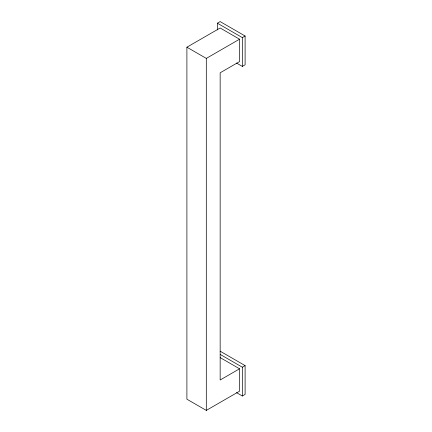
<?xml version="1.0" encoding="UTF-8"?>
<svg xmlns="http://www.w3.org/2000/svg" width="432" height="432" viewBox="0 0 432 432"><rect width="100%" height="100%" fill="white"/><g stroke="black" fill="none" stroke-linecap="round" stroke-linejoin="round"><path stroke-width="0.65" d="M217.388 29.9L217.388 23.198L220.158 21.6L245.101 36.002L245.101 64.8L242.325 66.398L236.525 63.05M186.899 47.201L220.158 27.999L239.555 39.199L239.555 61.598L220.158 72.797L220.158 379.998L239.555 368.798L239.555 391.198L206.302 410.4L186.899 399.2L186.899 47.201L206.302 58.401L239.555 39.199M217.388 23.198L242.325 37.6L245.101 36.002M220.288 354.472L242.325 367.2L245.101 365.602L245.101 394.4L242.325 395.998L236.525 392.65M220.158 351.2L245.101 365.602M220.158 357.599L239.555 368.798M242.325 37.6L242.325 66.398M242.325 367.2L242.325 395.998M206.302 58.401L206.302 410.4"/></g></svg>
